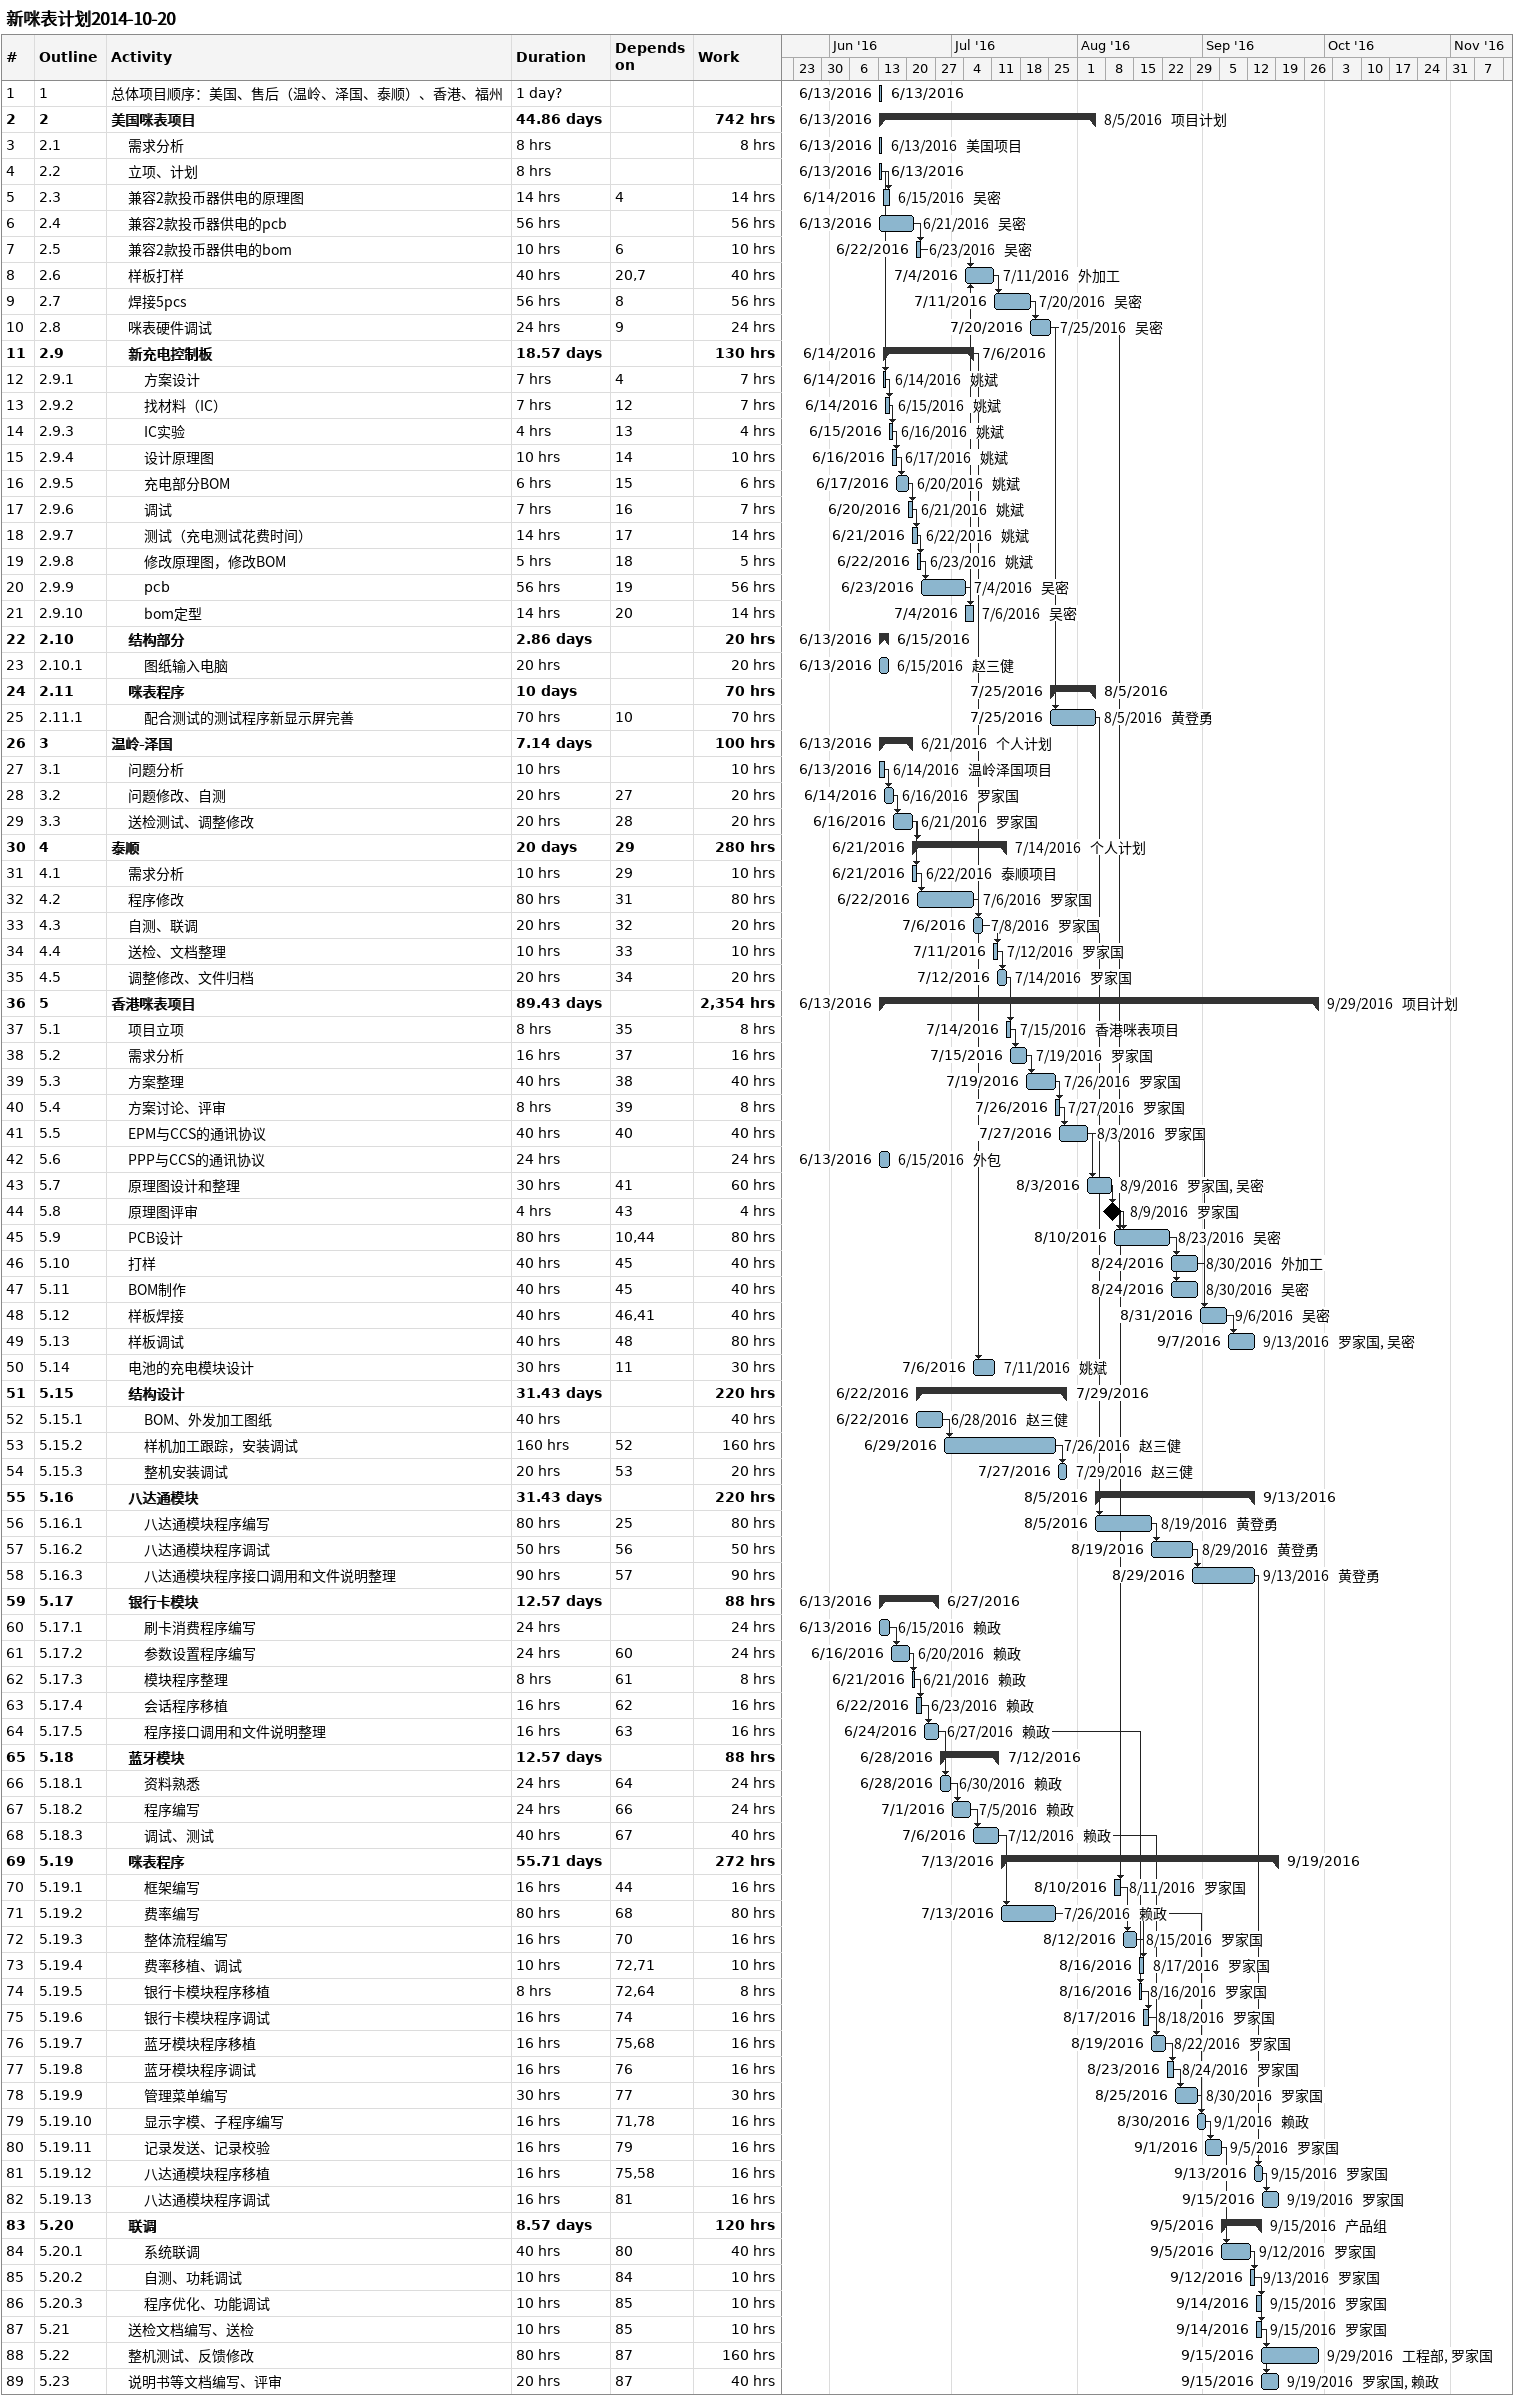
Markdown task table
新咪表计划2014-10-20

| ID | WBS | Task | Duration | Start | Finish | Predecessors | Resources | Work (h) |
|---|---|---|---|---|---|---|---|---|
| 1 | 1 | 总体项目顺序：美国、售后（温岭、泽国、泰顺）、香港、福州 | 1d? | 2016-06-13 | 2016-06-13 |  |  |  |
| 2 | 2 | **美国咪表项目** | 44.86d | 2016-06-13 | 2016-08-05 |  | 项目计划 | 742 |
| 3 | 2.1 | 需求分析 | 8h | 2016-06-13 | 2016-06-13 |  | 美国项目 | 8 |
| 4 | 2.2 | 立项、计划 | 8h | 2016-06-13 | 2016-06-13 |  |  |  |
| 5 | 2.3 | 兼容2款投币器供电的原理图 | 14h | 2016-06-14 | 2016-06-15 | 4 | 吴密 | 14 |
| 6 | 2.4 | 兼容2款投币器供电的pcb | 56h | 2016-06-13 | 2016-06-21 |  | 吴密 | 56 |
| 7 | 2.5 | 兼容2款投币器供电的bom | 10h | 2016-06-22 | 2016-06-23 | 6 | 吴密 | 10 |
| 8 | 2.6 | 样板打样 | 40h | 2016-07-04 | 2016-07-11 | 20, 7 | 外加工 | 40 |
| 9 | 2.7 | 焊接5pcs | 56h | 2016-07-11 | 2016-07-20 | 8 | 吴密 | 56 |
| 10 | 2.8 | 咪表硬件调试 | 24h | 2016-07-20 | 2016-07-25 | 9 | 吴密 | 24 |
| 11 | 2.9 | **新充电控制板** | 18.57d | 2016-06-14 | 2016-07-06 |  |  | 130 |
| 12 | 2.9.1 | 方案设计 | 7h | 2016-06-14 | 2016-06-14 | 4 | 姚斌 | 7 |
| 13 | 2.9.2 | 找材料（IC） | 7h | 2016-06-14 | 2016-06-15 | 12 | 姚斌 | 7 |
| 14 | 2.9.3 | IC实验 | 4h | 2016-06-15 | 2016-06-16 | 13 | 姚斌 | 4 |
| 15 | 2.9.4 | 设计原理图 | 10h | 2016-06-16 | 2016-06-17 | 14 | 姚斌 | 10 |
| 16 | 2.9.5 | 充电部分BOM | 6h | 2016-06-17 | 2016-06-20 | 15 | 姚斌 | 6 |
| 17 | 2.9.6 | 调试 | 7h | 2016-06-20 | 2016-06-21 | 16 | 姚斌 | 7 |
| 18 | 2.9.7 | 测试（充电测试花费时间） | 14h | 2016-06-21 | 2016-06-22 | 17 | 姚斌 | 14 |
| 19 | 2.9.8 | 修改原理图，修改BOM | 5h | 2016-06-22 | 2016-06-23 | 18 | 姚斌 | 5 |
| 20 | 2.9.9 | pcb | 56h | 2016-06-23 | 2016-07-04 | 19 | 吴密 | 56 |
| 21 | 2.9.10 | bom定型 | 14h | 2016-07-04 | 2016-07-06 | 20 | 吴密 | 14 |
| 22 | 2.10 | **结构部分** | 2.86d | 2016-06-13 | 2016-06-15 |  |  | 20 |
| 23 | 2.10.1 | 图纸输入电脑 | 20h | 2016-06-13 | 2016-06-15 |  | 赵三健 | 20 |
| 24 | 2.11 | **咪表程序** | 10d | 2016-07-25 | 2016-08-05 |  |  | 70 |
| 25 | 2.11.1 | 配合测试的测试程序新显示屏完善 | 70h | 2016-07-25 | 2016-08-05 | 10 | 黄登勇 | 70 |
| 26 | 3 | **温岭-泽国** | 7.14d | 2016-06-13 | 2016-06-21 |  | 个人计划 | 100 |
| 27 | 3.1 | 问题分析 | 10h | 2016-06-13 | 2016-06-14 |  | 温岭泽国项目 | 10 |
| 28 | 3.2 | 问题修改、自测 | 20h | 2016-06-14 | 2016-06-16 | 27 | 罗家国 | 20 |
| 29 | 3.3 | 送检测试、调整修改 | 20h | 2016-06-16 | 2016-06-21 | 28 | 罗家国 | 20 |
| 30 | 4 | **泰顺** | 20d | 2016-06-21 | 2016-07-14 | 29 | 个人计划 | 280 |
| 31 | 4.1 | 需求分析 | 10h | 2016-06-21 | 2016-06-22 | 29 | 泰顺项目 | 10 |
| 32 | 4.2 | 程序修改 | 80h | 2016-06-22 | 2016-07-06 | 31 | 罗家国 | 80 |
| 33 | 4.3 | 自测、联调 | 20h | 2016-07-06 | 2016-07-08 | 32 | 罗家国 | 20 |
| 34 | 4.4 | 送检、文档整理 | 10h | 2016-07-11 | 2016-07-12 | 33 | 罗家国 | 10 |
| 35 | 4.5 | 调整修改、文件归档 | 20h | 2016-07-12 | 2016-07-14 | 34 | 罗家国 | 20 |
| 36 | 5 | **香港咪表项目** | 89.43d | 2016-06-13 | 2016-09-29 |  | 项目计划 | 2354 |
| 37 | 5.1 | 项目立项 | 8h | 2016-07-14 | 2016-07-15 | 35 | 香港咪表项目 | 8 |
| 38 | 5.2 | 需求分析 | 16h | 2016-07-15 | 2016-07-19 | 37 | 罗家国 | 16 |
| 39 | 5.3 | 方案整理 | 40h | 2016-07-19 | 2016-07-26 | 38 | 罗家国 | 40 |
| 40 | 5.4 | 方案讨论、评审 | 8h | 2016-07-26 | 2016-07-27 | 39 | 罗家国 | 8 |
| 41 | 5.5 | EPM与CCS的通讯协议 | 40h | 2016-07-27 | 2016-08-03 | 40 | 罗家国 | 40 |
| 42 | 5.6 | PPP与CCS的通讯协议 | 24h | 2016-06-13 | 2016-06-15 |  | 外包 | 24 |
| 43 | 5.7 | 原理图设计和整理 | 30h | 2016-08-03 | 2016-08-09 | 41 | 罗家国, 吴密 | 60 |
| 44 | 5.8 | 原理图评审 | 4h | 2016-08-09 | 2016-08-09 | 43 | 罗家国 | 4 |
| 45 | 5.9 | PCB设计 | 80h | 2016-08-10 | 2016-08-23 | 10, 44 | 吴密 | 80 |
| 46 | 5.10 | 打样 | 40h | 2016-08-24 | 2016-08-30 | 45 | 外加工 | 40 |
| 47 | 5.11 | BOM制作 | 40h | 2016-08-24 | 2016-08-30 | 45 | 吴密 | 40 |
| 48 | 5.12 | 样板焊接 | 40h | 2016-08-31 | 2016-09-06 | 46, 41 | 吴密 | 40 |
| 49 | 5.13 | 样板调试 | 40h | 2016-09-07 | 2016-09-13 | 48 | 罗家国, 吴密 | 80 |
| 50 | 5.14 | 电池的充电模块设计 | 30h | 2016-07-06 | 2016-07-11 | 11 | 姚斌 | 30 |
| 51 | 5.15 | **结构设计** | 31.43d | 2016-06-22 | 2016-07-29 |  |  | 220 |
| 52 | 5.15.1 | BOM、外发加工图纸 | 40h | 2016-06-22 | 2016-06-28 |  | 赵三健 | 40 |
| 53 | 5.15.2 | 样机加工跟踪，安装调试 | 160h | 2016-06-29 | 2016-07-26 | 52 | 赵三健 | 160 |
| 54 | 5.15.3 | 整机安装调试 | 20h | 2016-07-27 | 2016-07-29 | 53 | 赵三健 | 20 |
| 55 | 5.16 | **八达通模块** | 31.43d | 2016-08-05 | 2016-09-13 |  |  | 220 |
| 56 | 5.16.1 | 八达通模块程序编写 | 80h | 2016-08-05 | 2016-08-19 | 25 | 黄登勇 | 80 |
| 57 | 5.16.2 | 八达通模块程序调试 | 50h | 2016-08-19 | 2016-08-29 | 56 | 黄登勇 | 50 |
| 58 | 5.16.3 | 八达通模块程序接口调用和文件说明整理 | 90h | 2016-08-29 | 2016-09-13 | 57 | 黄登勇 | 90 |
| 59 | 5.17 | **银行卡模块** | 12.57d | 2016-06-13 | 2016-06-27 |  |  | 88 |
| 60 | 5.17.1 | 刷卡消费程序编写 | 24h | 2016-06-13 | 2016-06-15 |  | 赖政 | 24 |
| 61 | 5.17.2 | 参数设置程序编写 | 24h | 2016-06-16 | 2016-06-20 | 60 | 赖政 | 24 |
| 62 | 5.17.3 | 模块程序整理 | 8h | 2016-06-21 | 2016-06-21 | 61 | 赖政 | 8 |
| 63 | 5.17.4 | 会话程序移植 | 16h | 2016-06-22 | 2016-06-23 | 62 | 赖政 | 16 |
| 64 | 5.17.5 | 程序接口调用和文件说明整理 | 16h | 2016-06-24 | 2016-06-27 | 63 | 赖政 | 16 |
| 65 | 5.18 | **蓝牙模块** | 12.57d | 2016-06-28 | 2016-07-12 |  |  | 88 |
| 66 | 5.18.1 | 资料熟悉 | 24h | 2016-06-28 | 2016-06-30 | 64 | 赖政 | 24 |
| 67 | 5.18.2 | 程序编写 | 24h | 2016-07-01 | 2016-07-05 | 66 | 赖政 | 24 |
| 68 | 5.18.3 | 调试、测试 | 40h | 2016-07-06 | 2016-07-12 | 67 | 赖政 | 40 |
| 69 | 5.19 | **咪表程序** | 55.71d | 2016-07-13 | 2016-09-19 |  |  | 272 |
| 70 | 5.19.1 | 框架编写 | 16h | 2016-08-10 | 2016-08-11 | 44 | 罗家国 | 16 |
| 71 | 5.19.2 | 费率编写 | 80h | 2016-07-13 | 2016-07-26 | 68 | 赖政 | 80 |
| 72 | 5.19.3 | 整体流程编写 | 16h | 2016-08-12 | 2016-08-15 | 70 | 罗家国 | 16 |
| 73 | 5.19.4 | 费率移植、调试 | 10h | 2016-08-16 | 2016-08-17 | 72, 71 | 罗家国 | 10 |
| 74 | 5.19.5 | 银行卡模块程序移植 | 8h | 2016-08-16 | 2016-08-16 | 72, 64 | 罗家国 | 8 |
| 75 | 5.19.6 | 银行卡模块程序调试 | 16h | 2016-08-17 | 2016-08-18 | 74 | 罗家国 | 16 |
| 76 | 5.19.7 | 蓝牙模块程序移植 | 16h | 2016-08-19 | 2016-08-22 | 75, 68 | 罗家国 | 16 |
| 77 | 5.19.8 | 蓝牙模块程序调试 | 16h | 2016-08-23 | 2016-08-24 | 76 | 罗家国 | 16 |
| 78 | 5.19.9 | 管理菜单编写 | 30h | 2016-08-25 | 2016-08-30 | 77 | 罗家国 | 30 |
| 79 | 5.19.10 | 显示字模、子程序编写 | 16h | 2016-08-30 | 2016-09-01 | 71, 78 | 赖政 | 16 |
| 80 | 5.19.11 | 记录发送、记录校验 | 16h | 2016-09-01 | 2016-09-05 | 79 | 罗家国 | 16 |
| 81 | 5.19.12 | 八达通模块程序移植 | 16h | 2016-09-13 | 2016-09-15 | 75, 58 | 罗家国 | 16 |
| 82 | 5.19.13 | 八达通模块程序调试 | 16h | 2016-09-15 | 2016-09-19 | 81 | 罗家国 | 16 |
| 83 | 5.20 | **联调** | 8.57d | 2016-09-05 | 2016-09-15 |  | 产品组 | 120 |
| 84 | 5.20.1 | 系统联调 | 40h | 2016-09-05 | 2016-09-12 | 80 | 罗家国 | 40 |
| 85 | 5.20.2 | 自测、功耗调试 | 10h | 2016-09-12 | 2016-09-13 | 84 | 罗家国 | 10 |
| 86 | 5.20.3 | 程序优化、功能调试 | 10h | 2016-09-14 | 2016-09-15 | 85 | 罗家国 | 10 |
| 87 | 5.21 | 送检文档编写、送检 | 10h | 2016-09-14 | 2016-09-15 | 85 | 罗家国 | 10 |
| 88 | 5.22 | 整机测试、反馈修改 | 80h | 2016-09-15 | 2016-09-29 | 87 | 工程部, 罗家国 | 160 |
| 89 | 5.23 | 说明书等文档编写、评审 | 20h | 2016-09-15 | 2016-09-19 | 87 | 罗家国, 赖政 | 40 |
